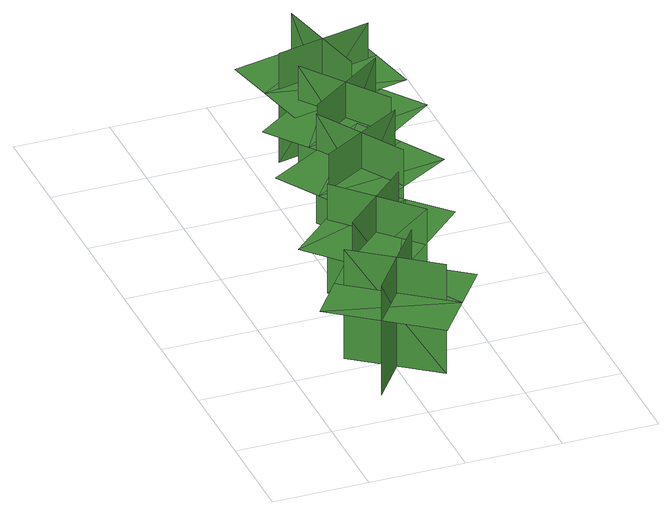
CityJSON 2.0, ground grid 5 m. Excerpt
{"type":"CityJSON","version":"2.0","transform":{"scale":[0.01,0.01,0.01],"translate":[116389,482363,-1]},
"CityObjects":{
"tree1":{"type":"SolitaryVegetationObject","geometry":[{"type":"MultiSurface","lod":"1","boundaries":[[[0,1,2]],[[0,2,3]],[[4,5,6]],[[4,6,7]],[[8,9,10]],[[8,10,11]],[[8,11,12]],[[8,12,13]]]}]},
"tree2":{"type":"SolitaryVegetationObject","geometry":[{"type":"MultiSurface","lod":"1","boundaries":[[[14,15,16]],[[14,16,17]],[[18,19,20]],[[18,20,21]],[[22,23,24]],[[22,24,25]],[[22,25,26]],[[22,26,27]]]}]},
"tree3":{"type":"SolitaryVegetationObject","geometry":[{"type":"MultiSurface","lod":"1","boundaries":[[[28,29,30]],[[28,30,31]],[[32,33,34]],[[32,34,35]],[[36,37,38]],[[36,38,39]],[[36,39,40]],[[36,40,41]]]}]},
"tree4":{"type":"SolitaryVegetationObject","geometry":[{"type":"MultiSurface","lod":"1","boundaries":[[[42,43,44]],[[42,44,45]],[[46,47,48]],[[46,48,49]],[[50,51,52]],[[50,52,53]],[[50,53,54]],[[50,54,55]]]}]},
"tree5":{"type":"SolitaryVegetationObject","geometry":[{"type":"MultiSurface","lod":"1","boundaries":[[[56,57,58]],[[56,58,59]],[[60,61,62]],[[60,62,63]],[[64,65,66]],[[64,66,67]],[[64,67,68]],[[64,68,69]]]}]}
},
"vertices":[
[657,646,79],[657,646,699],[338,217,699],[338,217,79],[703,287,79],[703,287,699],[289,595,699],[289,595,79],[766,240,498],[926,455,498],[411,838,498],[251,623,498],[92,408,498],[607,25,498],
[436,1199,70],[436,1199,690],[803,811,690],[803,811,70],[797,1182,70],[797,1182,690],[422,828,690],[422,828,70],[854,1237,488],[671,1431,488],[204,991,488],[388,796,488],[572,602,488],[1038,1042,488],
[881,1334,88],[881,1334,708],[607,1793,708],[607,1793,88],[532,1429,88],[532,1429,708],[975,1693,708],[975,1693,88],[464,1388,506],[602,1159,506],[1152,1488,506],[1015,1717,506],[878,1947,506],[327,1618,506],
[1000,1814,84],[1000,1814,704],[685,2246,704],[685,2246,84],[644,1877,84],[644,1877,704],[1060,2181,704],[1060,2181,84],[580,1830,502],[738,1614,502],[1256,1992,502],[1098,2208,502],[940,2424,502],[422,2046,502],
[932,2169,94],[932,2169,714],[820,2691,714],[820,2691,94],[632,2371,94],[632,2371,714],[1136,2479,714],[1136,2479,94],[555,2354,512],[610,2093,512],[1238,2227,512],[1182,2488,512],[1126,2750,512],[499,2616,512]
]}
